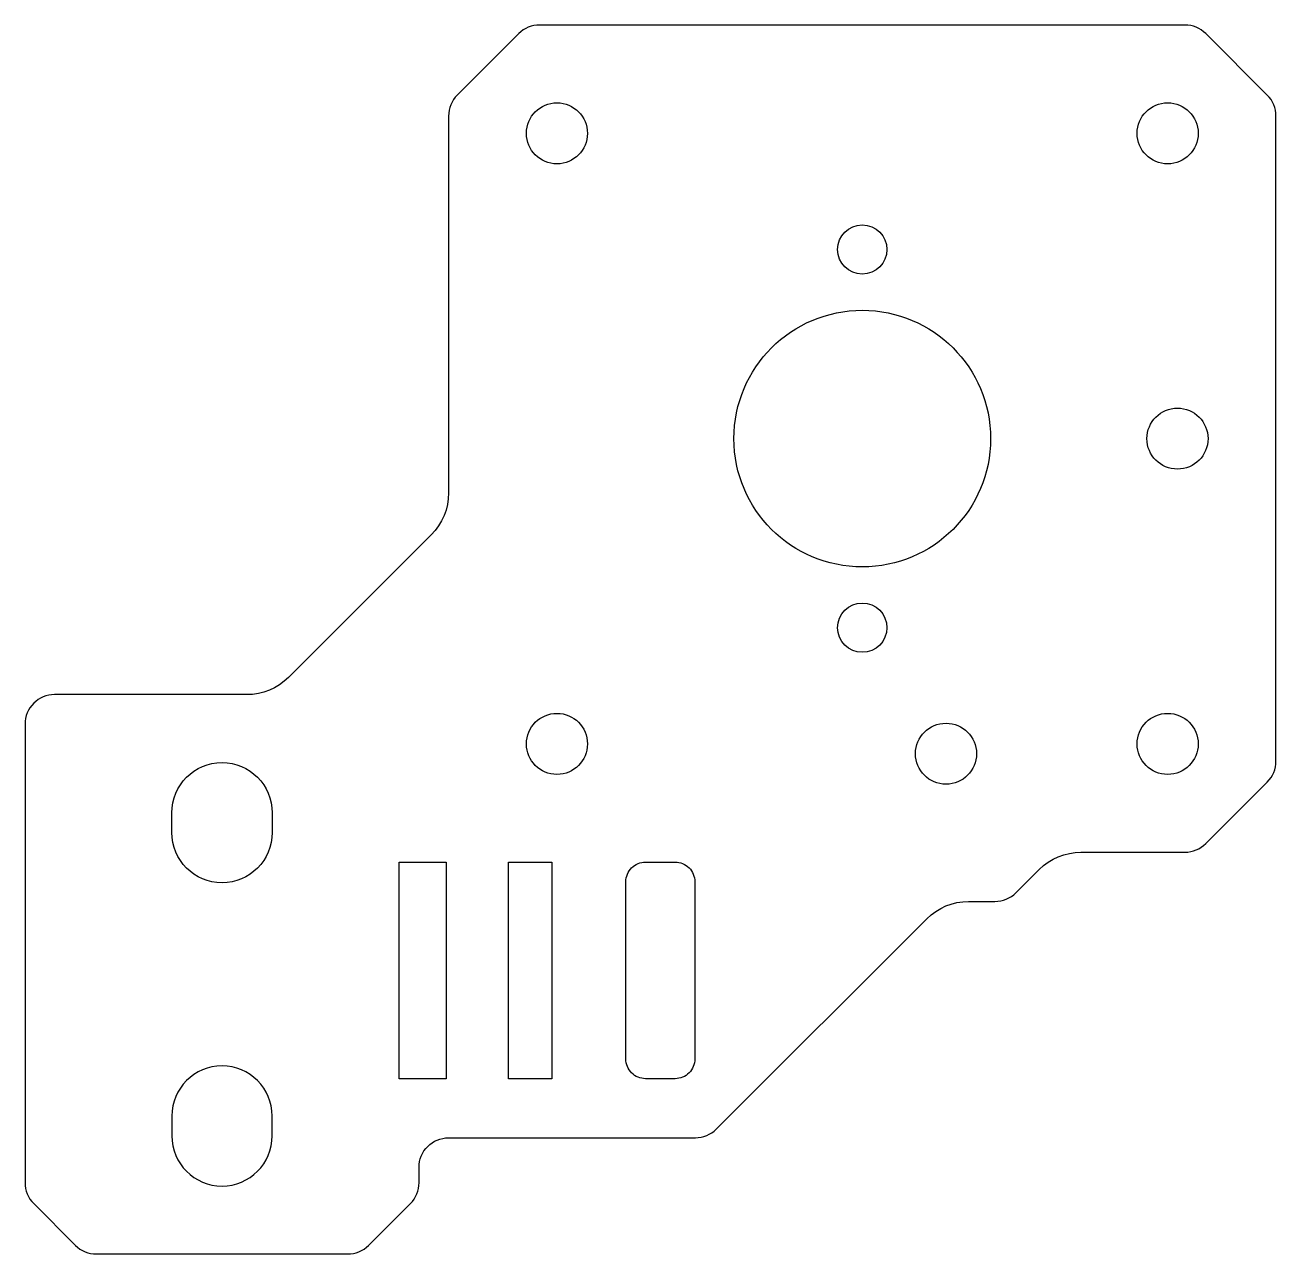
# Model space of a CAD drawing. Header units: millimetres. Extents: x -205 to -141.5, y -308.4 to -246.
import ezdxf

# ---------------------------------------------------------------- set-up
doc = ezdxf.new("R2010")
doc.units = ezdxf.units.MM
doc.layers.get('0').update_dxf_attribs({"linetype": 'CONTINUOUS'})

msp = doc.modelspace()

# ---------------------------------------------------------------- linework, layer by layer
for points in [[(-141.5, -250.621, 0.198912), (-141.939, -249.561), (-145.061, -246.439, 0.198912), (-146.121, -246), (-178.879, -246, 0.198912), (-179.939, -246.439), (-183.061, -249.561, 0.198912), (-183.5, -250.621), (-183.5, -269.757, -0.198912), (-184.379, -271.879), (-191.621, -279.121, -0.198912), (-193.743, -280), (-203.5, -280, 0.414214), (-205, -281.5), (-205, -304.779, 0.198912), (-204.561, -305.839), (-202.439, -307.961, 0.198912), (-201.379, -308.4), (-188.621, -308.4, 0.198912), (-187.561, -307.961), (-185.439, -305.839, 0.198912), (-185, -304.779), (-185, -304, -0.414214), (-183.5, -302.5), (-170.971, -302.5, 0.198912), (-169.91, -302.061), (-159.228, -291.379, -0.198912), (-157.107, -290.5), (-155.765, -290.5, 0.198912), (-154.704, -290.061), (-153.522, -288.879, -0.198912), (-151.401, -288), (-146.121, -288, 0.198912), (-145.061, -287.561), (-141.939, -284.439, 0.198912), (-141.5, -283.379)], [(-197.55, -287), (-197.55, -286, -1), (-192.45, -286), (-192.45, -287, -1)], [(-173.5, -288.5), (-172, -288.5, -0.414214), (-171, -289.5), (-171, -298.5, -0.414214), (-172, -299.5), (-173.5, -299.5, -0.414214), (-174.5, -298.5), (-174.5, -289.5, -0.414214)], [(-192.45, -301.4, 1), (-197.55, -301.4), (-197.55, -302.4, 1), (-192.45, -302.4)]]:
    msp.add_lwpolyline(points, format="xyb", close=True)
for points in [[(-186, -299.5), (-186, -288.5), (-183.62, -288.5), (-183.62, -299.5)], [(-180.45, -288.5), (-178.25, -288.5), (-178.25, -299.5), (-180.45, -299.5)]]:
    msp.add_lwpolyline(points, close=True)
for centre, radius in [((-178, -251.5), 1.55), ((-147, -251.5), 1.55), ((-162.5, -257.4), 1.25), ((-162.5, -267), 6.515), ((-146.5, -267), 1.55), ((-162.5, -276.6), 1.25), ((-178, -282.5), 1.55), ((-147, -282.5), 1.55), ((-158.25, -283), 1.55)]:
    msp.add_circle(centre, radius)

doc.saveas('drawing.dxf')
